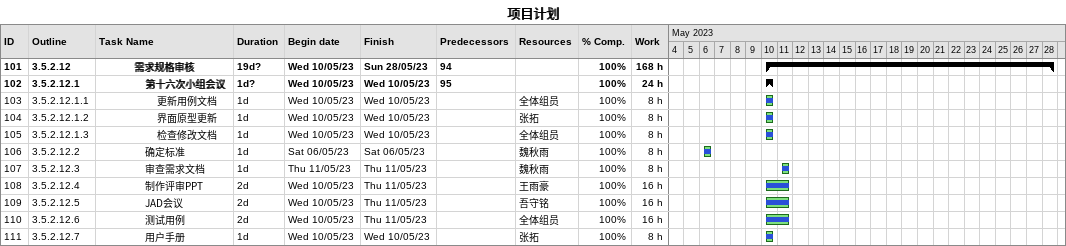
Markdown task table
项目计划

| ID | WBS | Task | Duration | Start | Finish | Predecessors | Resources | % complete | Work (h) |
|---|---|---|---|---|---|---|---|---|---|
| 101 | 3.5.2.12 | **需求规格审核** | 19d? | 2023-05-10 | 2023-05-28 | 94 |  | 100 | 168 |
| 102 | 3.5.2.12.1 | **第十六次小组会议** | 1d? | 2023-05-10 | 2023-05-10 | 95 |  | 100 | 24 |
| 103 | 3.5.2.12.1.1 | 更新用例文档 | 1d | 2023-05-10 | 2023-05-10 |  | 全体组员 | 100 | 8 |
| 104 | 3.5.2.12.1.2 | 界面原型更新 | 1d | 2023-05-10 | 2023-05-10 |  | 张拓 | 100 | 8 |
| 105 | 3.5.2.12.1.3 | 检查修改文档 | 1d | 2023-05-10 | 2023-05-10 |  | 全体组员 | 100 | 8 |
| 106 | 3.5.2.12.2 | 确定标准 | 1d | 2023-05-06 | 2023-05-06 |  | 魏秋雨 | 100 | 8 |
| 107 | 3.5.2.12.3 | 审查需求文档 | 1d | 2023-05-11 | 2023-05-11 |  | 魏秋雨 | 100 | 8 |
| 108 | 3.5.2.12.4 | 制作评审PPT | 2d | 2023-05-10 | 2023-05-11 |  | 王雨豪 | 100 | 16 |
| 109 | 3.5.2.12.5 | JAD会议 | 2d | 2023-05-10 | 2023-05-11 |  | 吾守铭 | 100 | 16 |
| 110 | 3.5.2.12.6 | 测试用例 | 2d | 2023-05-10 | 2023-05-11 |  | 全体组员 | 100 | 16 |
| 111 | 3.5.2.12.7 | 用户手册 | 1d | 2023-05-10 | 2023-05-10 |  | 张拓 | 100 | 8 |
